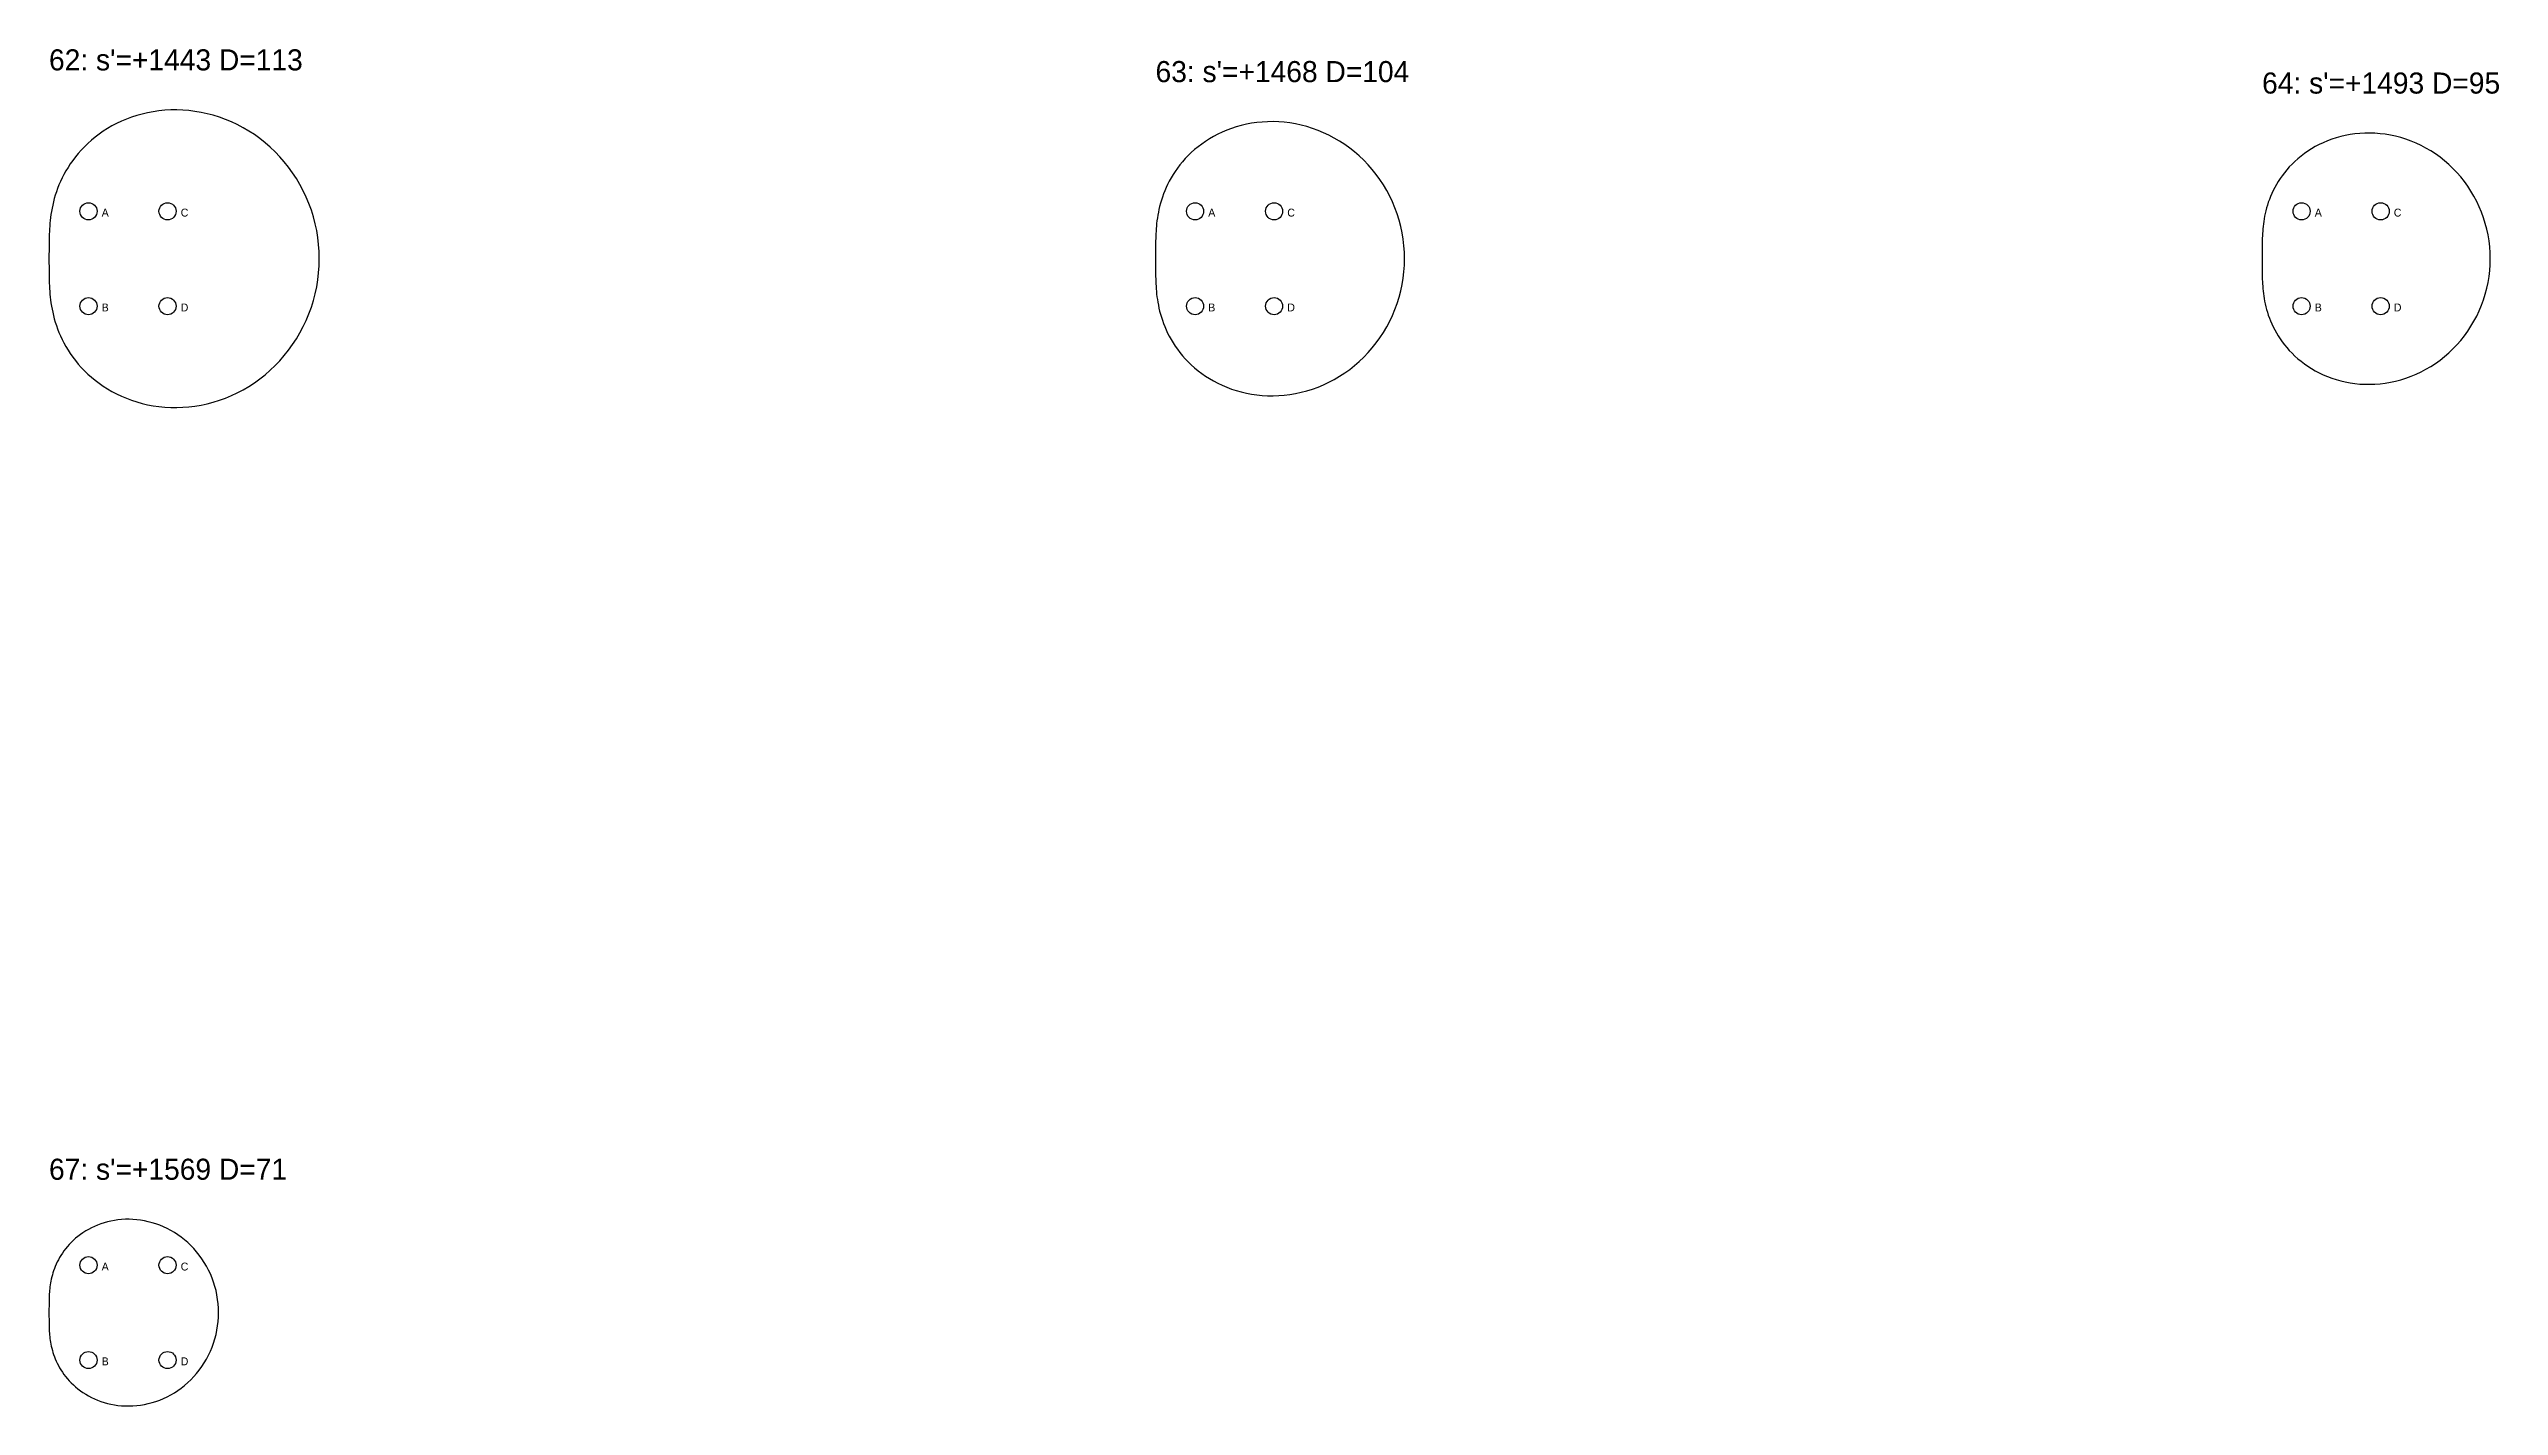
# Model space of a CAD drawing. Header units: millimetres. Extents: x 0 to 2007, y -5243 to 138.
# Drawn here: x 840 to 1770, y -5235 to -4720 of the extents above; entities that cross this region are included whole.
import ezdxf

# ---------------------------------------------------------------- set-up
doc = ezdxf.new("R2010")
doc.units = ezdxf.units.MM
for name, color, linetype in [('DOWEL', 5, 'CONTINUOUS'), ('SLAB_62', 4, 'CONTINUOUS'), ('SLAB_63', 5, 'CONTINUOUS'), ('SLAB_64', 6, 'CONTINUOUS'), ('SLAB_67', 3, 'CONTINUOUS'), ('TEXT', 1, 'CONTINUOUS')]:
    doc.layers.add(name, color=color, linetype=linetype)

msp = doc.modelspace()

# ---------------------------------------------------------------- linework, layer by layer
at = {"layer": 'DOWEL'}
for centre in [(855, -4782), (885, -4782), (1275, -4782), (1305, -4782), (1695, -4782), (1725, -4782), (855, -4818), (885, -4818), (1275, -4818), (1305, -4818), (1695, -4818), (1725, -4818), (855, -5182), (885, -5182), (855, -5218), (885, -5218)]:
    msp.add_circle(centre, 3.25, dxfattribs=at)
at = {"layer": 'SLAB_62'}
msp.add_lwpolyline([(942.599, -4800), (942.536, -4797.315), (942.349, -4794.637), (942.037, -4791.971), (941.603, -4789.326), (941.046, -4786.706), (940.369, -4784.118), (939.574, -4781.569), (938.663, -4779.064), (937.639, -4776.609), (936.505, -4774.211), (935.264, -4771.874), (933.92, -4769.604), (932.478, -4767.406), (930.941, -4765.284), (929.313, -4763.244), (927.601, -4761.289), (925.808, -4759.423), (923.94, -4757.65), (922.002, -4755.973), (919.999, -4754.395), (917.938, -4752.919), (915.824, -4751.547), (913.662, -4750.281), (911.46, -4749.123), (909.222, -4748.072), (906.955, -4747.132), (904.664, -4746.301), (902.356, -4745.58), (900.037, -4744.969), (897.712, -4744.467), (895.387, -4744.073), (893.067, -4743.786), (890.758, -4743.605), (888.466, -4743.527), (886.196, -4743.551), (883.951, -4743.673), (881.738, -4743.892), (879.561, -4744.204), (877.424, -4744.605), (875.331, -4745.094), (873.286, -4745.665), (871.292, -4746.315), (869.353, -4747.041), (867.471, -4747.837), (865.65, -4748.701), (863.891, -4749.627), (862.196, -4750.61), (860.568, -4751.648), (859.007, -4752.735), (857.515, -4753.866), (856.093, -4755.038), (854.74, -4756.245), (853.458, -4757.484), (852.247, -4758.75), (851.105, -4760.038), (850.032, -4761.345), (849.028, -4762.666), (848.091, -4763.999), (847.219, -4765.338), (846.412, -4766.68), (845.668, -4768.023), (844.984, -4769.362), (844.358, -4770.695), (843.789, -4772.019), (843.273, -4773.332), (842.808, -4774.632), (842.391, -4775.915), (842.02, -4777.182), (841.692, -4778.429), (841.404, -4779.655), (841.153, -4780.861), (840.936, -4782.044), (840.75, -4783.205), (840.592, -4784.342), (840.46, -4785.457), (840.351, -4786.549), (840.263, -4787.618), (840.192, -4788.665), (840.136, -4789.692), (840.093, -4790.698), (840.061, -4791.686), (840.038, -4792.656), (840.023, -4793.61), (840.012, -4794.551), (840.006, -4795.478), (840.002, -4796.396), (840.001, -4797.304), (840, -4798.206), (840, -4799.104), (840, -4800), (840, -4800.896), (840, -4801.794), (840.001, -4802.696), (840.002, -4803.604), (840.006, -4804.522), (840.012, -4805.449), (840.023, -4806.39), (840.038, -4807.344), (840.061, -4808.314), (840.093, -4809.302), (840.136, -4810.308), (840.192, -4811.335), (840.263, -4812.382), (840.351, -4813.451), (840.46, -4814.543), (840.592, -4815.658), (840.75, -4816.795), (840.936, -4817.956), (841.153, -4819.139), (841.404, -4820.345), (841.692, -4821.571), (842.02, -4822.818), (842.391, -4824.085), (842.808, -4825.368), (843.273, -4826.668), (843.789, -4827.981), (844.358, -4829.305), (844.984, -4830.638), (845.668, -4831.977), (846.412, -4833.32), (847.219, -4834.662), (848.091, -4836.001), (849.028, -4837.334), (850.032, -4838.655), (851.105, -4839.962), (852.247, -4841.25), (853.458, -4842.516), (854.74, -4843.755), (856.093, -4844.962), (857.515, -4846.134), (859.007, -4847.265), (860.568, -4848.352), (862.196, -4849.39), (863.891, -4850.373), (865.65, -4851.299), (867.471, -4852.163), (869.353, -4852.959), (871.292, -4853.685), (873.286, -4854.335), (875.331, -4854.906), (877.424, -4855.395), (879.561, -4855.796), (881.738, -4856.108), (883.951, -4856.327), (886.196, -4856.449), (888.466, -4856.473), (890.758, -4856.395), (893.067, -4856.214), (895.387, -4855.927), (897.712, -4855.533), (900.037, -4855.031), (902.356, -4854.42), (904.664, -4853.699), (906.955, -4852.868), (909.222, -4851.928), (911.46, -4850.877), (913.662, -4849.719), (915.824, -4848.453), (917.938, -4847.081), (919.999, -4845.605), (922.002, -4844.027), (923.94, -4842.35), (925.808, -4840.577), (927.601, -4838.711), (929.313, -4836.756), (930.941, -4834.716), (932.478, -4832.594), (933.92, -4830.396), (935.264, -4828.126), (936.505, -4825.789), (937.639, -4823.391), (938.663, -4820.936), (939.574, -4818.431), (940.369, -4815.882), (941.046, -4813.294), (941.603, -4810.674), (942.037, -4808.029), (942.349, -4805.363), (942.536, -4802.685)], close=True, dxfattribs=at)
at = {"layer": 'SLAB_63'}
msp.add_lwpolyline([(1354.507, -4800), (1354.449, -4797.527), (1354.277, -4795.06), (1353.99, -4792.605), (1353.589, -4790.167), (1353.076, -4787.754), (1352.453, -4785.371), (1351.72, -4783.022), (1350.881, -4780.715), (1349.938, -4778.454), (1348.893, -4776.245), (1347.75, -4774.092), (1346.513, -4772.001), (1345.184, -4769.976), (1343.768, -4768.022), (1342.269, -4766.143), (1340.692, -4764.342), (1339.04, -4762.623), (1337.319, -4760.99), (1335.534, -4759.446), (1333.69, -4757.992), (1331.791, -4756.633), (1329.843, -4755.369), (1327.853, -4754.203), (1325.824, -4753.135), (1323.762, -4752.168), (1321.674, -4751.301), (1319.564, -4750.536), (1317.438, -4749.872), (1315.302, -4749.309), (1313.16, -4748.847), (1311.018, -4748.484), (1308.881, -4748.22), (1306.755, -4748.053), (1304.644, -4747.981), (1302.552, -4748.003), (1300.485, -4748.116), (1298.447, -4748.317), (1296.441, -4748.604), (1294.472, -4748.974), (1292.545, -4749.424), (1290.661, -4749.95), (1288.824, -4750.549), (1287.038, -4751.218), (1285.305, -4751.951), (1283.627, -4752.747), (1282.006, -4753.6), (1280.445, -4754.506), (1278.945, -4755.462), (1277.508, -4756.463), (1276.134, -4757.505), (1274.823, -4758.584), (1273.578, -4759.696), (1272.397, -4760.837), (1271.281, -4762.003), (1270.229, -4763.19), (1269.241, -4764.394), (1268.316, -4765.611), (1267.452, -4766.838), (1266.65, -4768.071), (1265.907, -4769.308), (1265.221, -4770.545), (1264.591, -4771.778), (1264.015, -4773.006), (1263.49, -4774.226), (1263.015, -4775.436), (1262.587, -4776.633), (1262.203, -4777.815), (1261.861, -4778.981), (1261.559, -4780.13), (1261.293, -4781.26), (1261.062, -4782.37), (1260.862, -4783.46), (1260.691, -4784.529), (1260.546, -4785.577), (1260.424, -4786.604), (1260.324, -4787.61), (1260.242, -4788.595), (1260.177, -4789.559), (1260.125, -4790.505), (1260.086, -4791.432), (1260.057, -4792.342), (1260.035, -4793.235), (1260.021, -4794.114), (1260.011, -4794.98), (1260.005, -4795.835), (1260.002, -4796.68), (1260.001, -4797.517), (1260, -4798.348), (1260, -4799.175), (1260, -4800), (1260, -4800.825), (1260, -4801.652), (1260.001, -4802.483), (1260.002, -4803.32), (1260.005, -4804.165), (1260.011, -4805.02), (1260.021, -4805.886), (1260.035, -4806.765), (1260.057, -4807.658), (1260.086, -4808.568), (1260.125, -4809.495), (1260.177, -4810.441), (1260.242, -4811.405), (1260.324, -4812.39), (1260.424, -4813.396), (1260.546, -4814.423), (1260.691, -4815.471), (1260.862, -4816.54), (1261.062, -4817.63), (1261.293, -4818.74), (1261.559, -4819.87), (1261.861, -4821.019), (1262.203, -4822.185), (1262.587, -4823.367), (1263.015, -4824.564), (1263.49, -4825.774), (1264.015, -4826.994), (1264.591, -4828.222), (1265.221, -4829.455), (1265.907, -4830.692), (1266.65, -4831.929), (1267.452, -4833.162), (1268.316, -4834.389), (1269.241, -4835.606), (1270.229, -4836.81), (1271.281, -4837.997), (1272.397, -4839.163), (1273.578, -4840.304), (1274.823, -4841.416), (1276.134, -4842.495), (1277.508, -4843.537), (1278.945, -4844.538), (1280.445, -4845.494), (1282.006, -4846.4), (1283.627, -4847.253), (1285.305, -4848.049), (1287.038, -4848.782), (1288.824, -4849.451), (1290.661, -4850.05), (1292.545, -4850.576), (1294.472, -4851.026), (1296.441, -4851.396), (1298.447, -4851.683), (1300.485, -4851.884), (1302.552, -4851.997), (1304.644, -4852.019), (1306.755, -4851.947), (1308.881, -4851.78), (1311.018, -4851.516), (1313.16, -4851.153), (1315.302, -4850.691), (1317.438, -4850.128), (1319.564, -4849.464), (1321.674, -4848.699), (1323.762, -4847.832), (1325.824, -4846.865), (1327.853, -4845.797), (1329.843, -4844.631), (1331.791, -4843.367), (1333.69, -4842.008), (1335.534, -4840.554), (1337.319, -4839.01), (1339.04, -4837.377), (1340.692, -4835.658), (1342.269, -4833.857), (1343.768, -4831.978), (1345.184, -4830.024), (1346.513, -4827.999), (1347.75, -4825.908), (1348.893, -4823.755), (1349.938, -4821.546), (1350.881, -4819.285), (1351.72, -4816.978), (1352.453, -4814.629), (1353.076, -4812.246), (1353.589, -4809.833), (1353.99, -4807.395), (1354.277, -4804.94), (1354.449, -4802.473)], close=True, dxfattribs=at)
at = {"layer": 'SLAB_64'}
msp.add_lwpolyline([(1766.615, -4800), (1766.563, -4797.733), (1766.404, -4795.472), (1766.141, -4793.222), (1765.774, -4790.988), (1765.304, -4788.777), (1764.733, -4786.592), (1764.062, -4784.44), (1763.292, -4782.325), (1762.428, -4780.253), (1761.471, -4778.229), (1760.423, -4776.256), (1759.289, -4774.339), (1758.071, -4772.483), (1756.773, -4770.692), (1755.4, -4768.97), (1753.954, -4767.319), (1752.44, -4765.744), (1750.863, -4764.247), (1749.227, -4762.832), (1747.536, -4761.5), (1745.796, -4760.254), (1744.012, -4759.096), (1742.187, -4758.027), (1740.327, -4757.049), (1738.438, -4756.162), (1736.524, -4755.368), (1734.591, -4754.666), (1732.642, -4754.058), (1730.684, -4753.542), (1728.721, -4753.118), (1726.758, -4752.786), (1724.8, -4752.544), (1722.851, -4752.391), (1720.916, -4752.325), (1718.999, -4752.345), (1717.104, -4752.448), (1715.236, -4752.633), (1713.398, -4752.896), (1711.594, -4753.235), (1709.827, -4753.647), (1708.101, -4754.13), (1706.417, -4754.679), (1704.78, -4755.291), (1703.192, -4755.963), (1701.654, -4756.692), (1700.169, -4757.474), (1698.738, -4758.305), (1697.364, -4759.181), (1696.046, -4760.098), (1694.786, -4761.053), (1693.586, -4762.042), (1692.444, -4763.062), (1691.362, -4764.107), (1690.339, -4765.176), (1689.375, -4766.264), (1688.469, -4767.367), (1687.621, -4768.482), (1686.83, -4769.607), (1686.095, -4770.738), (1685.413, -4771.871), (1684.785, -4773.004), (1684.208, -4774.135), (1683.679, -4775.26), (1683.199, -4776.378), (1682.763, -4777.487), (1682.371, -4778.584), (1682.019, -4779.667), (1681.706, -4780.736), (1681.429, -4781.789), (1681.185, -4782.825), (1680.973, -4783.842), (1680.79, -4784.841), (1680.633, -4785.821), (1680.5, -4786.782), (1680.389, -4787.723), (1680.297, -4788.644), (1680.222, -4789.547), (1680.162, -4790.431), (1680.115, -4791.298), (1680.079, -4792.147), (1680.052, -4792.981), (1680.032, -4793.8), (1680.019, -4794.606), (1680.01, -4795.4), (1680.005, -4796.183), (1680.002, -4796.957), (1680.001, -4797.724), (1680, -4798.486), (1680, -4799.244), (1680, -4800), (1680, -4800.756), (1680, -4801.514), (1680.001, -4802.276), (1680.002, -4803.043), (1680.005, -4803.817), (1680.01, -4804.6), (1680.019, -4805.394), (1680.032, -4806.2), (1680.052, -4807.019), (1680.079, -4807.853), (1680.115, -4808.702), (1680.162, -4809.569), (1680.222, -4810.453), (1680.297, -4811.356), (1680.389, -4812.277), (1680.5, -4813.218), (1680.633, -4814.179), (1680.79, -4815.159), (1680.973, -4816.158), (1681.185, -4817.175), (1681.429, -4818.211), (1681.706, -4819.264), (1682.019, -4820.333), (1682.371, -4821.416), (1682.763, -4822.513), (1683.199, -4823.622), (1683.679, -4824.74), (1684.208, -4825.865), (1684.785, -4826.996), (1685.413, -4828.129), (1686.095, -4829.262), (1686.83, -4830.393), (1687.621, -4831.518), (1688.469, -4832.633), (1689.375, -4833.736), (1690.339, -4834.824), (1691.362, -4835.893), (1692.444, -4836.938), (1693.586, -4837.958), (1694.786, -4838.947), (1696.046, -4839.902), (1697.364, -4840.819), (1698.738, -4841.695), (1700.169, -4842.526), (1701.654, -4843.308), (1703.192, -4844.037), (1704.78, -4844.709), (1706.417, -4845.321), (1708.101, -4845.87), (1709.827, -4846.353), (1711.594, -4846.765), (1713.398, -4847.104), (1715.236, -4847.367), (1717.104, -4847.552), (1718.999, -4847.655), (1720.916, -4847.675), (1722.851, -4847.609), (1724.8, -4847.456), (1726.758, -4847.214), (1728.721, -4846.882), (1730.684, -4846.458), (1732.642, -4845.942), (1734.591, -4845.334), (1736.524, -4844.632), (1738.438, -4843.838), (1740.327, -4842.951), (1742.187, -4841.973), (1744.012, -4840.904), (1745.796, -4839.746), (1747.536, -4838.5), (1749.227, -4837.168), (1750.863, -4835.753), (1752.44, -4834.256), (1753.954, -4832.681), (1755.4, -4831.03), (1756.773, -4829.308), (1758.071, -4827.517), (1759.289, -4825.661), (1760.423, -4823.744), (1761.471, -4821.771), (1762.428, -4819.747), (1763.292, -4817.675), (1764.062, -4815.56), (1764.733, -4813.408), (1765.304, -4811.223), (1765.774, -4809.012), (1766.141, -4806.778), (1766.404, -4804.528), (1766.563, -4802.267)], close=True, dxfattribs=at)
at = {"layer": 'SLAB_67'}
msp.add_lwpolyline([(904.372, -5200), (904.332, -5198.315), (904.215, -5196.635), (904.019, -5194.963), (903.747, -5193.303), (903.397, -5191.659), (902.973, -5190.035), (902.474, -5188.436), (901.902, -5186.864), (901.26, -5185.324), (900.548, -5183.82), (899.77, -5182.353), (898.927, -5180.929), (898.022, -5179.55), (897.057, -5178.219), (896.036, -5176.939), (894.962, -5175.712), (893.837, -5174.541), (892.665, -5173.429), (891.449, -5172.377), (890.192, -5171.387), (888.899, -5170.461), (887.573, -5169.6), (886.217, -5168.806), (884.835, -5168.079), (883.431, -5167.42), (882.008, -5166.83), (880.571, -5166.309), (879.123, -5165.856), (877.668, -5165.473), (876.209, -5165.158), (874.75, -5164.911), (873.295, -5164.731), (871.846, -5164.617), (870.408, -5164.568), (868.984, -5164.583), (867.576, -5164.66), (866.187, -5164.797), (864.821, -5164.993), (863.48, -5165.245), (862.167, -5165.551), (860.884, -5165.91), (859.633, -5166.318), (858.416, -5166.773), (857.236, -5167.273), (856.093, -5167.814), (854.989, -5168.395), (853.926, -5169.012), (852.904, -5169.663), (851.925, -5170.345), (850.989, -5171.055), (850.097, -5171.79), (849.248, -5172.548), (848.444, -5173.325), (847.684, -5174.119), (846.967, -5174.927), (846.294, -5175.747), (845.664, -5176.576), (845.076, -5177.412), (844.53, -5178.252), (844.023, -5179.095), (843.556, -5179.937), (843.127, -5180.777), (842.735, -5181.614), (842.377, -5182.445), (842.053, -5183.268), (841.762, -5184.084), (841.5, -5184.889), (841.268, -5185.683), (841.062, -5186.466), (840.881, -5187.236), (840.723, -5187.992), (840.587, -5188.734), (840.47, -5189.462), (840.372, -5190.176), (840.289, -5190.876), (840.22, -5191.56), (840.165, -5192.231), (840.12, -5192.889), (840.085, -5193.533), (840.059, -5194.164), (840.039, -5194.784), (840.024, -5195.392), (840.014, -5195.991), (840.008, -5196.581), (840.004, -5197.163), (840.002, -5197.739), (840, -5198.309), (840, -5198.875), (840, -5199.438), (840, -5200), (840, -5200.562), (840, -5201.125), (840, -5201.691), (840.002, -5202.261), (840.004, -5202.837), (840.008, -5203.419), (840.014, -5204.009), (840.024, -5204.608), (840.039, -5205.216), (840.059, -5205.836), (840.085, -5206.467), (840.12, -5207.111), (840.165, -5207.769), (840.22, -5208.44), (840.289, -5209.124), (840.372, -5209.824), (840.47, -5210.538), (840.587, -5211.266), (840.723, -5212.008), (840.881, -5212.764), (841.062, -5213.534), (841.268, -5214.317), (841.5, -5215.111), (841.762, -5215.916), (842.053, -5216.732), (842.377, -5217.555), (842.735, -5218.386), (843.127, -5219.223), (843.556, -5220.063), (844.023, -5220.905), (844.53, -5221.748), (845.076, -5222.588), (845.664, -5223.424), (846.294, -5224.253), (846.967, -5225.073), (847.684, -5225.881), (848.444, -5226.675), (849.248, -5227.452), (850.097, -5228.21), (850.989, -5228.945), (851.925, -5229.655), (852.904, -5230.337), (853.926, -5230.988), (854.989, -5231.605), (856.093, -5232.186), (857.236, -5232.727), (858.416, -5233.227), (859.633, -5233.682), (860.884, -5234.09), (862.167, -5234.449), (863.48, -5234.755), (864.821, -5235.007), (866.187, -5235.203), (867.576, -5235.34), (868.984, -5235.417), (870.408, -5235.432), (871.846, -5235.383), (873.295, -5235.269), (874.75, -5235.089), (876.209, -5234.842), (877.668, -5234.527), (879.123, -5234.144), (880.571, -5233.691), (882.008, -5233.17), (883.431, -5232.58), (884.835, -5231.921), (886.217, -5231.194), (887.573, -5230.4), (888.899, -5229.539), (890.192, -5228.613), (891.449, -5227.623), (892.665, -5226.571), (893.837, -5225.459), (894.962, -5224.288), (896.036, -5223.061), (897.057, -5221.781), (898.022, -5220.45), (898.927, -5219.071), (899.77, -5217.647), (900.548, -5216.18), (901.26, -5214.676), (901.902, -5213.136), (902.474, -5211.564), (902.973, -5209.965), (903.397, -5208.341), (903.747, -5206.697), (904.019, -5205.037), (904.215, -5203.365), (904.332, -5201.685)], close=True, dxfattribs=at)

# ---------------------------------------------------------------- texts
at = {"layer": 'DOWEL'}
for s, p in [('A', (860, -4784)), ('C', (890, -4784)), ('A', (1280, -4784)), ('C', (1310, -4784)), ('A', (1700, -4784)), ('C', (1730, -4784)), ('B', (860, -4820)), ('D', (890, -4820)), ('B', (1280, -4820)), ('D', (1310, -4820)), ('B', (1700, -4820)), ('D', (1730, -4820)), ('A', (860, -5184)), ('C', (890, -5184)), ('B', (860, -5220)), ('D', (890, -5220))]:
    msp.add_text(s, height=3, dxfattribs=at).set_placement(p)
at = {"layer": 'TEXT'}
for s, p in [("62: s'=+1443 D=113", (840, -4728.527)), ("63: s'=+1468 D=104", (1260, -4732.981)), ("64: s'=+1493 D=95", (1680, -4737.325)), ("67: s'=+1569 D=71", (840, -5149.568))]:
    msp.add_text(s, height=8, dxfattribs=at).set_placement(p)

doc.saveas('drawing.dxf')
